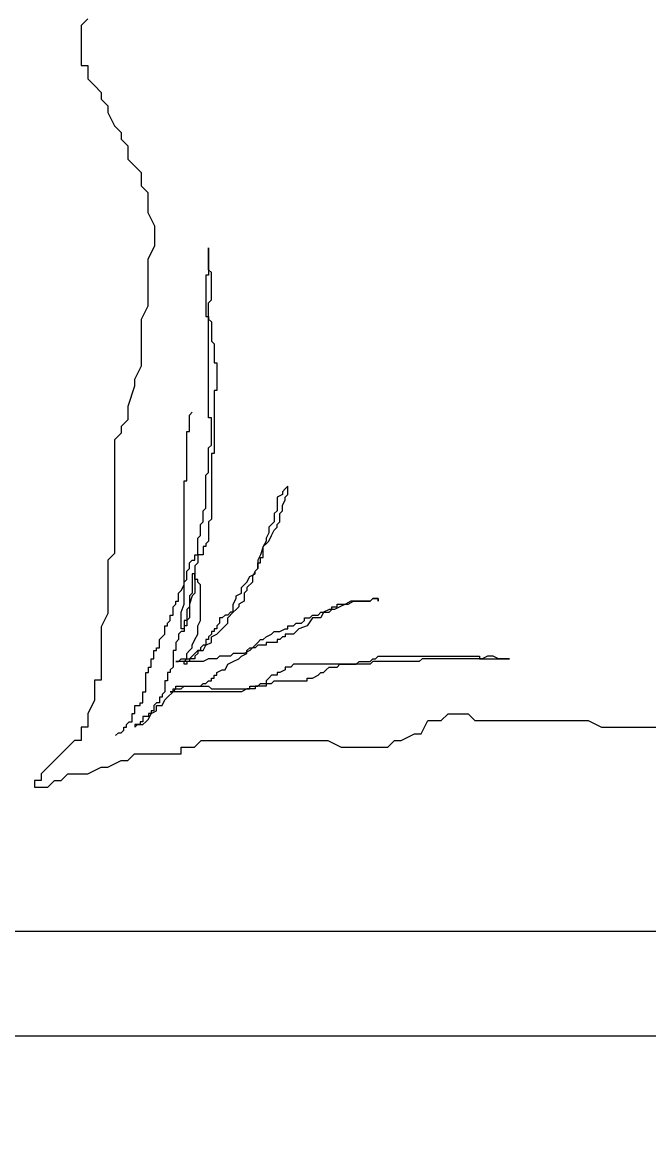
# Model space of a CAD drawing. Extents: x 775040 to 808375, y 4159409 to 4163651.
# Drawn here: x 785216.38 to 785228.35, y 4160211.39 to 4160232.54 of the extents above; entities that cross this region are included whole.
import ezdxf

# ---------------------------------------------------------------- set-up
doc = ezdxf.new("R2010")
doc.units = 0
doc.header["$MEASUREMENT"] = 0
doc.header["$PDMODE"] = 3
doc.linetypes.add('DUZ', pattern=[500, 500])
doc.layers.get('0').update_dxf_attribs({"linetype": 'DUZ'})
for name, color, linetype, lineweight in [('Z_iç ölçü dikey', 111, 'Continuous', 25), ('Z_iç ölçü yatay', 75, 'Continuous', 20), ('Z_tefriş', 73, 'Continuous', 5)]:
    doc.layers.add(name, color=color, linetype=linetype, lineweight=lineweight)
doc.styles.add('OLCUIC', font='ROMANS.SHX', dxfattribs={"width": 0.5})
doc.dimstyles.new('ölçü 50', dxfattribs={"dimtxt": 12.5, "dimasz": 7, "dimexe": 5.3, "dimexo": 5, "dimgap": 2.5, "dimtad": 1, "dimdec": 0, "dimzin": 9, "dimdsep": 46, "dimtxsty": 'OLCUIC', "dimblk1": 'ARCHTICK', "dimblk2": 'ARCHTICK', "dimsah": 1, "dimcen": 0, "dimdle": 5.5, "dimadec": 0, "dimazin": 0, "dimtfac": 1, "dimtdec": 0, "dimtix": 1, "dimtofl": 0, "dimtmove": 1, "dimatfit": 3, "dimldrblk": 'ARCHTICK', "dimfxl": 0, "dimtolj": 1, "dimtzin": 0, "dimarcsym": 0})

# ---------------------------------------------------------------- blocks, each defined once
blk = doc.blocks.new('_ARCHTICK')
at = {"color": 0, "linetype": 'ByBlock', "const_width": 0.15}
blk.add_lwpolyline([(-0.5, -0.5), (0.5, 0.5)], dxfattribs=at)
blk = doc.blocks.new('*D232')
at = {"layer": 'Defpoints', "color": 0, "linetype": 'Continuous', "transparency": 16777216}
for p in [(785197.643, 4160217.496), (785617.643, 4160196.717), (785197.643, 4160161.803)]:
    blk.add_point(p, dxfattribs=at)
at = {"layer": 'Z_iç ölçü yatay', "color": 0, "linetype": 'Continuous', "lineweight": -2, "transparency": 16777216}
for p, q in [((785197.643, 4160186.803), (785197.643, 4160156.503)), ((785617.643, 4160186.803), (785617.643, 4160156.503)), ((785623.143, 4160161.803), (785192.143, 4160161.803))]:
    blk.add_line(p, q, dxfattribs=at)
at = {"layer": 'Z_iç ölçü yatay', "color": 0, "linetype": 'Continuous', "lineweight": -2, "transparency": 16777216, "xscale": 7, "yscale": 7, "zscale": 7, "rotation": 180}
blk.add_blockref('_ARCHTICK', (785197.643, 4160161.803), dxfattribs=at)
at = {"layer": 'Z_iç ölçü yatay', "color": 0, "linetype": 'Continuous', "lineweight": -2, "transparency": 16777216, "xscale": 7, "yscale": 7, "zscale": 7}
blk.add_blockref('_ARCHTICK', (785617.643, 4160161.803), dxfattribs=at)
at = {"layer": 'Z_iç ölçü yatay', "color": 0, "linetype": 'Continuous', "transparency": 16777216, "insert": (785407.643, 4160170.553), "char_height": 12.5, "attachment_point": 5, "style": 'OLCUIC'}
blk.add_mtext('\\A1;420', dxfattribs=at)
blk = doc.blocks.new('YATAK 1')
at = {"layer": 'Z_tefriş'}
for p, q in [((-8941.057, 17107.306), (-8941.057, 16917.306)), ((-8939.057, 17095.306), (-8939.057, 16929.306)), ((-8936.182, 17094.838), (-8936.31, 17094.838)), ((-8936.31, 17094.838), (-8936.31, 17094.583)), ((-8936.182, 17094.711), (-8936.182, 17094.838)), ((-8936.31, 17094.583), (-8936.182, 17094.456)), ((-8936.055, 17094.711), (-8936.182, 17094.711)), ((-8935.8, 17094.456), (-8936.055, 17094.711)), ((-8936.182, 17094.456), (-8936.182, 17094.329)), ((-8935.672, 17094.329), (-8935.8, 17094.456)), ((-8936.182, 17094.329), (-8936.055, 17094.201)), ((-8936.055, 17094.201), (-8936.055, 17093.819)), ((-8935.417, 17094.074), (-8935.672, 17094.329)), ((-8935.417, 17093.946), (-8935.417, 17094.074)), ((-8935.162, 17093.946), (-8935.417, 17093.946)), ((-8935.162, 17093.819), (-8935.162, 17093.946)), ((-8921.766, 17093.946), (-8922.531, 17093.946)), ((-8922.531, 17093.946), (-8922.531, 17093.819)), ((-8921.638, 17093.819), (-8921.766, 17093.946)), ((-8936.055, 17093.819), (-8935.927, 17093.564)), ((-8934.907, 17093.819), (-8935.162, 17093.819)), ((-8934.651, 17093.691), (-8934.907, 17093.819)), ((-8922.786, 17093.819), (-8922.914, 17093.691)), ((-8922.531, 17093.819), (-8922.786, 17093.819)), ((-8935.927, 17093.564), (-8935.927, 17093.436)), ((-8934.269, 17093.691), (-8934.651, 17093.691)), ((-8934.269, 17093.564), (-8934.269, 17093.691)), ((-8933.248, 17093.564), (-8934.269, 17093.564)), ((-8932.993, 17093.436), (-8933.248, 17093.564)), ((-8923.169, 17093.564), (-8923.297, 17093.436)), ((-8923.042, 17093.564), (-8923.169, 17093.564)), ((-8922.914, 17093.691), (-8923.042, 17093.564)), ((-8935.927, 17093.436), (-8935.8, 17093.181)), ((-8935.324, 17093.286), (-8935.272, 17093.234)), ((-8931.972, 17093.436), (-8932.993, 17093.436)), ((-8931.845, 17093.309), (-8931.972, 17093.436)), ((-8929.676, 17093.309), (-8931.845, 17093.309)), ((-8929.548, 17093.181), (-8929.676, 17093.309)), ((-8923.679, 17093.309), (-8923.807, 17093.181)), ((-8923.424, 17093.436), (-8923.679, 17093.309)), ((-8923.297, 17093.436), (-8923.424, 17093.436)), ((-8935.8, 17093.181), (-8935.8, 17093.054)), ((-8935.272, 17093.234), (-8935.272, 17093.182)), ((-8935.272, 17093.182), (-8935.22, 17093.129)), ((-8935.22, 17093.129), (-8935.167, 17093.129)), ((-8935.167, 17093.129), (-8935.167, 17093.077)), ((-8935.167, 17093.077), (-8935.115, 17093.077)), ((-8935.115, 17093.077), (-8935.063, 17093.025)), ((-8929.421, 17093.181), (-8929.548, 17093.181)), ((-8929.293, 17093.054), (-8929.421, 17093.181)), ((-8923.935, 17093.181), (-8924.062, 17093.054)), ((-8923.807, 17093.181), (-8923.935, 17093.181)), ((-8935.8, 17093.054), (-8935.672, 17092.926)), ((-8935.672, 17092.926), (-8935.672, 17092.034)), ((-8935.115, 17092.92), (-8935.167, 17092.92)), ((-8935.167, 17092.92), (-8935.115, 17092.868)), ((-8935.115, 17092.816), (-8935.115, 17092.92)), ((-8935.115, 17092.868), (-8935.115, 17092.764)), ((-8935.063, 17093.025), (-8935.063, 17092.973)), ((-8935.063, 17092.973), (-8934.906, 17092.973)), ((-8934.906, 17092.973), (-8934.906, 17092.92)), ((-8934.906, 17092.92), (-8934.749, 17092.92)), ((-8934.749, 17092.92), (-8934.749, 17092.816)), ((-8929.038, 17093.054), (-8929.293, 17093.054)), ((-8928.655, 17092.926), (-8929.038, 17093.054)), ((-8928.528, 17092.926), (-8928.655, 17092.926)), ((-8928.272, 17092.799), (-8928.528, 17092.926)), ((-8924.445, 17092.926), (-8924.573, 17092.799)), ((-8924.317, 17093.054), (-8924.445, 17092.926)), ((-8924.062, 17093.054), (-8924.317, 17093.054)), ((-8935.063, 17092.816), (-8935.115, 17092.816)), ((-8935.115, 17092.764), (-8935.063, 17092.711)), ((-8935.063, 17092.764), (-8935.063, 17092.816)), ((-8934.958, 17092.764), (-8935.063, 17092.764)), ((-8935.063, 17092.711), (-8935.01, 17092.659)), ((-8935.01, 17092.659), (-8934.906, 17092.607)), ((-8934.958, 17092.659), (-8934.958, 17092.764)), ((-8934.906, 17092.659), (-8934.958, 17092.659)), ((-8934.906, 17092.607), (-8934.906, 17092.659)), ((-8934.749, 17092.816), (-8934.697, 17092.816)), ((-8934.697, 17092.816), (-8934.697, 17092.764)), ((-8934.697, 17092.764), (-8934.487, 17092.764)), ((-8934.487, 17092.764), (-8934.487, 17092.711)), ((-8934.487, 17092.711), (-8934.121, 17092.711)), ((-8934.121, 17092.711), (-8934.121, 17092.659)), ((-8934.121, 17092.659), (-8934.016, 17092.659)), ((-8934.016, 17092.659), (-8934.016, 17092.607)), ((-8927.379, 17092.799), (-8928.272, 17092.799)), ((-8927.124, 17092.671), (-8927.379, 17092.799)), ((-8926.231, 17092.671), (-8927.124, 17092.671)), ((-8925.976, 17092.544), (-8926.231, 17092.671)), ((-8925.338, 17092.671), (-8925.593, 17092.544)), ((-8924.955, 17092.671), (-8925.338, 17092.671)), ((-8924.828, 17092.799), (-8924.955, 17092.671)), ((-8924.573, 17092.799), (-8924.828, 17092.799)), ((-8934.853, 17092.607), (-8934.906, 17092.607)), ((-8934.906, 17092.607), (-8934.853, 17092.502)), ((-8934.853, 17092.554), (-8934.853, 17092.607)), ((-8934.749, 17092.554), (-8934.853, 17092.554)), ((-8934.853, 17092.502), (-8934.749, 17092.502)), ((-8934.697, 17092.502), (-8934.749, 17092.554)), ((-8934.749, 17092.502), (-8934.749, 17092.398)), ((-8934.697, 17092.45), (-8934.697, 17092.502)), ((-8934.592, 17092.45), (-8934.697, 17092.45)), ((-8934.592, 17092.398), (-8934.592, 17092.45)), ((-8934.016, 17092.607), (-8933.86, 17092.607)), ((-8933.86, 17092.607), (-8933.86, 17092.554)), ((-8933.86, 17092.554), (-8933.703, 17092.554)), ((-8933.703, 17092.554), (-8933.703, 17092.502)), ((-8933.703, 17092.502), (-8933.65, 17092.502)), ((-8933.65, 17092.502), (-8933.65, 17092.45)), ((-8933.65, 17092.45), (-8933.493, 17092.45)), ((-8933.493, 17092.45), (-8933.441, 17092.398)), ((-8925.593, 17092.544), (-8925.976, 17092.544)), ((-8934.749, 17092.398), (-8934.644, 17092.345)), ((-8934.644, 17092.345), (-8934.592, 17092.293)), ((-8934.54, 17092.398), (-8934.592, 17092.398)), ((-8934.592, 17092.293), (-8934.487, 17092.189)), ((-8934.487, 17092.345), (-8934.54, 17092.398)), ((-8934.278, 17092.345), (-8934.487, 17092.345)), ((-8934.487, 17090.882), (-8934.487, 17092.241)), ((-8934.487, 17092.241), (-8934.487, 17092.189)), ((-8934.278, 17092.293), (-8934.278, 17092.345)), ((-8934.121, 17092.293), (-8934.278, 17092.293)), ((-8934.121, 17092.241), (-8934.121, 17092.293)), ((-8934.069, 17092.241), (-8934.121, 17092.241)), ((-8934.016, 17092.189), (-8934.069, 17092.241)), ((-8933.441, 17092.398), (-8933.389, 17092.345)), ((-8933.389, 17092.345), (-8933.232, 17092.345)), ((-8933.232, 17092.345), (-8933.232, 17092.293)), ((-8933.232, 17092.293), (-8933.179, 17092.293)), ((-8933.179, 17092.293), (-8933.127, 17092.241)), ((-8933.127, 17092.241), (-8933.023, 17092.241)), ((-8933.023, 17092.241), (-8933.023, 17092.189)), ((-8935.672, 17092.034), (-8935.545, 17092.034)), ((-8935.545, 17092.034), (-8935.545, 17091.779)), ((-8934.487, 17092.189), (-8934.435, 17092.136)), ((-8934.487, 17092.189), (-8934.435, 17092.189)), ((-8934.435, 17092.189), (-8934.435, 17092.136)), ((-8934.435, 17092.136), (-8934.435, 17092.032)), ((-8934.435, 17092.136), (-8934.383, 17092.136)), ((-8934.435, 17092.032), (-8934.383, 17091.979)), ((-8934.383, 17092.136), (-8934.383, 17091.666)), ((-8933.703, 17092.189), (-8934.016, 17092.189)), ((-8933.912, 17091.614), (-8933.912, 17092.136)), ((-8933.912, 17092.136), (-8933.912, 17092.084)), ((-8933.912, 17092.084), (-8933.86, 17092.032)), ((-8933.86, 17092.032), (-8933.86, 17091.875)), ((-8933.703, 17092.136), (-8933.703, 17092.189)), ((-8933.546, 17092.136), (-8933.703, 17092.136)), ((-8933.493, 17092.084), (-8933.546, 17092.136)), ((-8933.389, 17092.084), (-8933.493, 17092.084)), ((-8933.336, 17092.032), (-8933.389, 17092.084)), ((-8933.336, 17091.979), (-8933.336, 17092.032)), ((-8933.284, 17091.979), (-8933.284, 17092.032)), ((-8933.284, 17092.032), (-8932.97, 17092.032)), ((-8933.023, 17092.189), (-8932.866, 17092.189)), ((-8932.97, 17092.032), (-8932.813, 17091.979)), ((-8932.866, 17092.189), (-8932.813, 17092.136)), ((-8932.813, 17092.136), (-8932.761, 17092.136)), ((-8932.761, 17092.136), (-8932.761, 17092.084)), ((-8932.761, 17092.084), (-8932.604, 17092.084)), ((-8932.604, 17092.084), (-8932.552, 17092.032)), ((-8932.552, 17092.032), (-8932.447, 17091.979)), ((-8934.383, 17091.979), (-8934.383, 17091.509)), ((-8933.964, 17091.927), (-8933.964, 17091.979)), ((-8933.964, 17091.979), (-8933.912, 17091.979)), ((-8933.912, 17091.927), (-8933.964, 17091.927)), ((-8933.912, 17091.979), (-8933.86, 17091.927)), ((-8933.912, 17091.875), (-8933.912, 17091.927)), ((-8933.86, 17091.875), (-8933.912, 17091.875)), ((-8933.86, 17091.927), (-8933.755, 17091.927)), ((-8933.86, 17091.875), (-8933.807, 17091.823)), ((-8933.86, 17091.77), (-8933.86, 17091.875)), ((-8933.807, 17091.823), (-8933.703, 17091.718)), ((-8933.755, 17091.927), (-8933.703, 17091.875)), ((-8933.703, 17091.875), (-8933.65, 17091.823)), ((-8933.65, 17091.823), (-8933.598, 17091.823)), ((-8933.598, 17091.823), (-8933.493, 17091.77)), ((-8933.127, 17091.979), (-8933.336, 17091.979)), ((-8933.232, 17091.979), (-8933.284, 17091.979)), ((-8933.232, 17091.927), (-8933.232, 17091.979)), ((-8933.127, 17091.927), (-8933.232, 17091.927)), ((-8933.127, 17091.927), (-8933.127, 17091.979)), ((-8932.918, 17091.927), (-8933.127, 17091.927)), ((-8933.075, 17091.875), (-8933.127, 17091.927)), ((-8932.813, 17091.875), (-8933.075, 17091.875)), ((-8932.866, 17091.875), (-8932.918, 17091.927)), ((-8932.656, 17091.875), (-8932.866, 17091.875)), ((-8932.813, 17091.979), (-8930.459, 17091.979)), ((-8932.656, 17091.823), (-8932.813, 17091.875)), ((-8932.604, 17091.823), (-8932.656, 17091.875)), ((-8932.604, 17091.77), (-8932.656, 17091.823)), ((-8932.238, 17091.823), (-8932.604, 17091.823)), ((-8932.447, 17091.979), (-8932.395, 17091.979)), ((-8932.395, 17091.979), (-8932.342, 17091.927)), ((-8932.342, 17091.927), (-8932.185, 17091.927)), ((-8932.238, 17091.77), (-8932.238, 17091.823)), ((-8932.185, 17091.927), (-8932.133, 17091.875)), ((-8932.133, 17091.875), (-8932.029, 17091.875)), ((-8932.029, 17091.875), (-8931.976, 17091.823)), ((-8931.976, 17091.823), (-8931.976, 17091.77)), ((-8930.459, 17091.979), (-8930.459, 17091.927)), ((-8930.459, 17091.927), (-8929.517, 17091.927)), ((-8929.517, 17091.927), (-8929.517, 17091.875)), ((-8929.517, 17091.875), (-8929.204, 17091.875)), ((-8929.204, 17091.875), (-8929.151, 17091.823)), ((-8935.545, 17091.779), (-8935.417, 17091.652)), ((-8935.417, 17091.652), (-8935.417, 17089.23)), ((-8934.383, 17091.666), (-8934.33, 17091.614)), ((-8934.33, 17091.614), (-8934.33, 17091.561)), ((-8933.86, 17091.509), (-8933.912, 17091.614)), ((-8933.807, 17091.77), (-8933.86, 17091.77)), ((-8933.755, 17091.718), (-8933.807, 17091.77)), ((-8933.703, 17091.718), (-8933.755, 17091.718)), ((-8933.703, 17091.718), (-8933.703, 17091.614)), ((-8933.703, 17091.666), (-8933.703, 17091.718)), ((-8933.65, 17091.666), (-8933.703, 17091.666)), ((-8933.703, 17091.614), (-8933.598, 17091.561)), ((-8933.598, 17091.614), (-8933.65, 17091.666)), ((-8933.598, 17091.561), (-8933.598, 17091.614)), ((-8933.493, 17091.77), (-8933.389, 17091.718)), ((-8933.389, 17091.718), (-8933.232, 17091.718)), ((-8933.232, 17091.718), (-8933.127, 17091.666)), ((-8933.127, 17091.666), (-8932.447, 17091.666)), ((-8932.238, 17091.77), (-8932.604, 17091.77)), ((-8932.447, 17091.666), (-8932.395, 17091.718)), ((-8932.395, 17091.718), (-8932.342, 17091.718)), ((-8932.342, 17091.718), (-8932.342, 17091.77)), ((-8932.342, 17091.77), (-8932.238, 17091.77)), ((-8932.081, 17091.77), (-8932.238, 17091.77)), ((-8932.029, 17091.718), (-8932.081, 17091.77)), ((-8931.872, 17091.718), (-8932.029, 17091.718)), ((-8931.976, 17091.77), (-8931.872, 17091.77)), ((-8931.872, 17091.77), (-8931.872, 17091.718)), ((-8931.872, 17091.718), (-8931.558, 17091.718)), ((-8931.872, 17091.614), (-8931.872, 17091.718)), ((-8931.715, 17091.614), (-8931.872, 17091.614)), ((-8931.715, 17091.561), (-8931.715, 17091.614)), ((-8931.558, 17091.718), (-8931.505, 17091.666)), ((-8931.505, 17091.666), (-8931.296, 17091.666)), ((-8931.296, 17091.666), (-8931.244, 17091.614)), ((-8931.244, 17091.614), (-8931.035, 17091.614)), ((-8931.035, 17091.614), (-8930.982, 17091.561)), ((-8934.383, 17091.509), (-8934.435, 17091.457)), ((-8934.435, 17091.457), (-8934.435, 17090.725)), ((-8934.33, 17091.561), (-8934.278, 17091.509)), ((-8934.278, 17091.509), (-8934.278, 17091.457)), ((-8934.278, 17091.457), (-8934.226, 17091.457)), ((-8934.226, 17091.457), (-8934.226, 17091.405)), ((-8934.226, 17091.405), (-8934.173, 17091.405)), ((-8934.173, 17091.405), (-8934.173, 17091.352)), ((-8933.86, 17091.352), (-8933.86, 17091.509)), ((-8933.598, 17091.561), (-8933.546, 17091.457)), ((-8933.493, 17091.561), (-8933.598, 17091.561)), ((-8933.546, 17091.457), (-8933.441, 17091.457)), ((-8933.493, 17091.509), (-8933.493, 17091.561)), ((-8933.441, 17091.509), (-8933.493, 17091.509)), ((-8933.389, 17091.457), (-8933.441, 17091.509)), ((-8933.441, 17091.457), (-8933.389, 17091.352)), ((-8933.336, 17091.457), (-8933.389, 17091.457)), ((-8933.336, 17091.405), (-8933.336, 17091.457)), ((-8933.284, 17091.405), (-8933.336, 17091.405)), ((-8933.284, 17091.352), (-8933.284, 17091.405)), ((-8931.662, 17091.561), (-8931.715, 17091.561)), ((-8931.61, 17091.509), (-8931.662, 17091.561)), ((-8931.244, 17091.509), (-8931.61, 17091.509)), ((-8931.191, 17091.457), (-8931.244, 17091.509)), ((-8929.936, 17091.457), (-8931.191, 17091.457)), ((-8930.982, 17091.561), (-8930.354, 17091.561)), ((-8930.354, 17091.561), (-8930.302, 17091.509)), ((-8930.302, 17091.509), (-8929.831, 17091.509)), ((-8929.936, 17091.405), (-8929.936, 17091.457)), ((-8928.733, 17091.405), (-8929.936, 17091.405)), ((-8929.831, 17091.509), (-8929.779, 17091.457)), ((-8929.779, 17091.457), (-8929.256, 17091.457)), ((-8929.256, 17091.457), (-8929.256, 17091.509)), ((-8929.256, 17091.509), (-8927.059, 17091.509)), ((-8928.733, 17091.352), (-8928.733, 17091.405)), ((-8927.843, 17091.405), (-8928.21, 17091.405)), ((-8928.21, 17091.405), (-8928.21, 17091.352)), ((-8927.791, 17091.457), (-8927.843, 17091.405)), ((-8927.425, 17091.457), (-8927.791, 17091.457)), ((-8927.373, 17091.509), (-8927.425, 17091.457)), ((-8927.32, 17091.509), (-8927.373, 17091.509)), ((-8926.536, 17091.561), (-8927.32, 17091.561)), ((-8927.32, 17091.561), (-8927.32, 17091.509)), ((-8927.059, 17091.509), (-8927.006, 17091.457)), ((-8927.006, 17091.457), (-8926.483, 17091.457)), ((-8926.536, 17091.509), (-8926.536, 17091.561)), ((-8926.012, 17091.509), (-8926.536, 17091.509)), ((-8926.483, 17091.457), (-8926.431, 17091.509)), ((-8926.431, 17091.509), (-8926.012, 17091.509)), ((-8934.173, 17091.352), (-8934.121, 17091.352)), ((-8934.121, 17091.352), (-8934.069, 17091.248)), ((-8934.069, 17091.248), (-8934.069, 17091.195)), ((-8934.069, 17091.195), (-8933.964, 17091.143)), ((-8933.807, 17091.3), (-8933.86, 17091.352)), ((-8933.807, 17091.091), (-8933.807, 17091.3)), ((-8933.389, 17091.352), (-8933.336, 17091.3)), ((-8933.336, 17091.3), (-8933.284, 17091.248)), ((-8933.232, 17091.352), (-8933.284, 17091.352)), ((-8933.284, 17091.248), (-8933.232, 17091.195)), ((-8933.179, 17091.3), (-8933.232, 17091.352)), ((-8933.232, 17091.195), (-8933.179, 17091.143)), ((-8933.075, 17091.3), (-8933.179, 17091.3)), ((-8933.075, 17091.248), (-8933.075, 17091.3)), ((-8933.023, 17091.195), (-8933.075, 17091.248)), ((-8933.023, 17091.143), (-8933.023, 17091.195)), ((-8928.21, 17091.352), (-8928.733, 17091.352)), ((-8933.964, 17091.143), (-8933.912, 17091.039)), ((-8933.912, 17091.039), (-8933.86, 17090.934)), ((-8933.755, 17091.039), (-8933.807, 17091.091)), ((-8933.755, 17090.83), (-8933.755, 17091.039)), ((-8933.179, 17091.143), (-8933.075, 17091.143)), ((-8933.075, 17091.143), (-8932.97, 17091.039)), ((-8932.97, 17091.091), (-8933.023, 17091.143)), ((-8932.97, 17091.039), (-8932.97, 17091.091)), ((-8932.97, 17091.039), (-8932.813, 17091.039)), ((-8932.918, 17090.986), (-8932.97, 17091.039)), ((-8932.866, 17090.934), (-8932.918, 17090.986)), ((-8932.813, 17091.039), (-8932.709, 17090.986)), ((-8932.709, 17090.986), (-8932.656, 17090.986)), ((-8932.656, 17090.986), (-8932.604, 17090.882)), ((-8934.435, 17090.777), (-8934.487, 17090.882)), ((-8934.435, 17090.621), (-8934.435, 17090.777)), ((-8933.86, 17090.934), (-8933.807, 17090.882)), ((-8933.807, 17090.882), (-8933.755, 17090.777)), ((-8933.703, 17090.725), (-8933.755, 17090.83)), ((-8933.755, 17090.777), (-8933.703, 17090.777)), ((-8933.703, 17090.777), (-8933.65, 17090.725)), ((-8932.813, 17090.934), (-8932.866, 17090.934)), ((-8932.761, 17090.83), (-8932.813, 17090.934)), ((-8932.604, 17090.83), (-8932.761, 17090.83)), ((-8932.604, 17090.882), (-8932.499, 17090.882)), ((-8932.552, 17090.777), (-8932.604, 17090.83)), ((-8932.499, 17090.777), (-8932.552, 17090.777)), ((-8932.499, 17090.882), (-8932.395, 17090.777)), ((-8932.395, 17090.673), (-8932.499, 17090.777)), ((-8932.395, 17090.777), (-8932.29, 17090.725)), ((-8934.435, 17090.725), (-8934.383, 17090.725)), ((-8934.383, 17090.621), (-8934.435, 17090.621)), ((-8934.383, 17090.725), (-8934.383, 17090.568)), ((-8934.383, 17090.411), (-8934.383, 17090.621)), ((-8934.383, 17090.568), (-8934.33, 17090.516)), ((-8933.65, 17090.673), (-8933.703, 17090.725)), ((-8933.65, 17090.725), (-8933.65, 17090.673)), ((-8933.65, 17090.673), (-8933.546, 17090.568)), ((-8933.65, 17090.621), (-8933.65, 17090.673)), ((-8933.598, 17090.568), (-8933.65, 17090.621)), ((-8933.598, 17090.411), (-8933.598, 17090.568)), ((-8933.546, 17090.568), (-8933.493, 17090.516)), ((-8932.29, 17090.673), (-8932.395, 17090.673)), ((-8932.29, 17090.725), (-8932.238, 17090.621)), ((-8932.185, 17090.621), (-8932.29, 17090.673)), ((-8932.238, 17090.621), (-8932.185, 17090.621)), ((-8932.185, 17090.621), (-8932.133, 17090.568)), ((-8932.133, 17090.568), (-8932.185, 17090.621)), ((-8932.133, 17090.568), (-8932.029, 17090.568)), ((-8931.976, 17090.568), (-8932.133, 17090.568)), ((-8932.029, 17090.568), (-8932.029, 17090.516)), ((-8931.872, 17090.516), (-8931.976, 17090.568)), ((-8934.278, 17090.411), (-8934.383, 17090.411)), ((-8934.33, 17090.516), (-8934.33, 17090.307)), ((-8934.226, 17090.359), (-8934.278, 17090.411)), ((-8934.173, 17090.307), (-8934.226, 17090.359)), ((-8933.546, 17090.411), (-8933.598, 17090.411)), ((-8933.546, 17090.202), (-8933.546, 17090.411)), ((-8933.493, 17090.516), (-8933.493, 17090.464)), ((-8933.493, 17090.464), (-8933.441, 17090.411)), ((-8933.441, 17090.411), (-8933.389, 17090.307)), ((-8932.029, 17090.516), (-8931.924, 17090.516)), ((-8931.924, 17090.516), (-8931.924, 17090.464)), ((-8931.924, 17090.464), (-8931.715, 17090.464)), ((-8931.715, 17090.464), (-8931.872, 17090.516)), ((-8931.715, 17090.464), (-8931.662, 17090.411)), ((-8931.61, 17090.411), (-8931.715, 17090.464)), ((-8931.662, 17090.411), (-8931.61, 17090.359)), ((-8931.558, 17090.411), (-8931.61, 17090.411)), ((-8931.61, 17090.359), (-8931.505, 17090.307)), ((-8931.453, 17090.359), (-8931.558, 17090.411)), ((-8931.348, 17090.359), (-8931.453, 17090.359)), ((-8931.296, 17090.307), (-8931.348, 17090.359)), ((-8934.33, 17090.307), (-8934.278, 17090.255)), ((-8934.278, 17090.255), (-8934.278, 17089.627)), ((-8934.173, 17090.202), (-8934.173, 17090.307)), ((-8934.121, 17090.202), (-8934.173, 17090.202)), ((-8934.121, 17090.15), (-8934.121, 17090.202)), ((-8934.069, 17090.046), (-8934.121, 17090.15)), ((-8933.493, 17090.202), (-8933.546, 17090.202)), ((-8933.493, 17090.15), (-8933.493, 17090.202)), ((-8933.441, 17090.098), (-8933.493, 17090.15)), ((-8933.389, 17090.307), (-8933.336, 17090.255)), ((-8933.336, 17090.255), (-8933.336, 17090.15)), ((-8933.336, 17090.15), (-8933.284, 17090.046)), ((-8931.505, 17090.307), (-8931.401, 17090.255)), ((-8931.401, 17090.255), (-8931.348, 17090.202)), ((-8931.348, 17090.202), (-8931.296, 17090.202)), ((-8931.244, 17090.255), (-8931.296, 17090.307)), ((-8931.296, 17090.202), (-8931.244, 17090.15)), ((-8931.087, 17090.255), (-8931.244, 17090.255)), ((-8931.244, 17090.15), (-8931.087, 17090.15)), ((-8931.035, 17090.202), (-8931.087, 17090.255)), ((-8931.087, 17090.15), (-8931.035, 17090.098)), ((-8930.773, 17090.202), (-8931.035, 17090.202)), ((-8930.721, 17090.098), (-8930.773, 17090.202)), ((-8934.016, 17090.046), (-8934.069, 17090.046)), ((-8934.016, 17089.941), (-8934.016, 17090.046)), ((-8933.964, 17089.889), (-8934.016, 17089.941)), ((-8933.441, 17090.046), (-8933.441, 17090.098)), ((-8933.389, 17090.046), (-8933.441, 17090.046)), ((-8933.389, 17089.889), (-8933.389, 17090.046)), ((-8933.284, 17090.046), (-8933.284, 17089.993)), ((-8933.284, 17089.993), (-8933.232, 17089.993)), ((-8933.232, 17089.993), (-8933.232, 17089.889)), ((-8931.035, 17090.098), (-8930.93, 17090.098)), ((-8930.93, 17090.098), (-8930.825, 17090.046)), ((-8930.825, 17090.046), (-8930.773, 17090.046)), ((-8930.773, 17090.046), (-8930.721, 17089.993)), ((-8930.668, 17090.098), (-8930.721, 17090.098)), ((-8930.721, 17089.993), (-8930.564, 17089.993)), ((-8930.616, 17090.046), (-8930.668, 17090.098)), ((-8930.564, 17089.993), (-8930.616, 17090.046)), ((-8933.964, 17088.425), (-8933.964, 17089.889)), ((-8933.284, 17089.784), (-8933.389, 17089.889)), ((-8933.232, 17089.627), (-8933.284, 17089.784)), ((-8933.232, 17089.889), (-8933.179, 17089.836)), ((-8933.179, 17089.836), (-8933.179, 17089.732)), ((-8933.179, 17089.732), (-8933.127, 17089.68)), ((-8933.127, 17089.68), (-8933.075, 17089.68)), ((-8933.075, 17089.68), (-8933.075, 17089.575)), ((-8934.278, 17089.627), (-8934.226, 17089.627)), ((-8934.226, 17089.627), (-8934.226, 17089.523)), ((-8934.226, 17089.523), (-8934.173, 17089.418)), ((-8933.075, 17089.523), (-8933.232, 17089.627)), ((-8933.075, 17089.575), (-8933.023, 17089.523)), ((-8933.075, 17089.366), (-8933.075, 17089.523)), ((-8933.023, 17089.523), (-8933.023, 17089.418)), ((-8934.173, 17089.418), (-8934.121, 17089.366)), ((-8934.121, 17089.366), (-8934.121, 17089.314)), ((-8934.121, 17089.314), (-8934.069, 17089.262)), ((-8934.069, 17089.262), (-8934.016, 17089.209)), ((-8932.97, 17089.314), (-8933.075, 17089.366)), ((-8933.023, 17089.418), (-8932.97, 17089.366)), ((-8932.97, 17089.366), (-8932.97, 17089.209)), ((-8932.918, 17089.209), (-8932.97, 17089.314)), ((-8935.417, 17089.23), (-8935.545, 17088.975)), ((-8934.016, 17089.209), (-8934.016, 17089.052)), ((-8934.016, 17089.052), (-8933.964, 17089)), ((-8932.97, 17089.209), (-8932.918, 17089.157)), ((-8932.918, 17089.105), (-8932.918, 17089.209)), ((-8932.918, 17089.157), (-8932.866, 17089.157)), ((-8932.866, 17089), (-8932.918, 17089.105)), ((-8932.866, 17089.157), (-8932.866, 17089.052)), ((-8932.866, 17089.052), (-8932.813, 17089.052)), ((-8932.813, 17089.052), (-8932.813, 17088.843)), ((-8935.545, 17088.975), (-8935.545, 17088.082)), ((-8933.964, 17089), (-8933.964, 17088.687)), ((-8932.813, 17088.896), (-8932.866, 17089)), ((-8932.761, 17088.791), (-8932.813, 17088.896)), ((-8932.813, 17088.843), (-8932.761, 17088.739)), ((-8933.964, 17088.687), (-8933.912, 17088.634)), ((-8933.912, 17088.634), (-8933.912, 17088.425)), ((-8932.761, 17088.425), (-8932.761, 17088.791)), ((-8932.761, 17088.739), (-8932.761, 17088.425)), ((-8933.912, 17088.373), (-8933.964, 17088.425)), ((-8933.912, 17088.425), (-8933.86, 17088.373)), ((-8932.761, 17088.425), (-8932.709, 17088.373)), ((-8932.709, 17088.373), (-8932.761, 17088.425)), ((-8933.912, 17087.484), (-8933.912, 17088.373)), ((-8933.86, 17088.373), (-8933.86, 17088.321)), ((-8933.86, 17088.321), (-8933.807, 17088.268)), ((-8933.807, 17088.268), (-8933.807, 17086.334)), ((-8932.709, 17088.268), (-8932.761, 17088.268)), ((-8932.761, 17088.268), (-8932.709, 17088.268)), ((-8932.709, 17088.373), (-8932.709, 17088.268)), ((-8932.709, 17088.268), (-8932.709, 17088.373)), ((-8935.545, 17088.082), (-8935.417, 17087.955)), ((-8935.417, 17087.955), (-8935.417, 17087.828)), ((-8935.417, 17087.828), (-8935.289, 17087.573)), ((-8935.289, 17087.573), (-8935.289, 17087.445)), ((-8935.289, 17087.445), (-8935.034, 17087.318)), ((-8933.86, 17087.432), (-8933.912, 17087.484)), ((-8933.86, 17086.282), (-8933.86, 17087.432)), ((-8935.034, 17087.318), (-8935.034, 17087.063)), ((-8935.034, 17087.063), (-8934.907, 17086.935)), ((-8934.907, 17086.935), (-8934.907, 17086.553)), ((-8934.907, 17086.553), (-8935.034, 17086.425)), ((-8935.034, 17086.425), (-8935.034, 17084.258)), ((-8933.807, 17086.334), (-8933.86, 17086.334)), ((-8933.86, 17086.334), (-8933.86, 17085.76)), ((-8933.807, 17086.178), (-8933.86, 17086.282)), ((-8933.807, 17086.073), (-8933.807, 17086.178)), ((-8933.86, 17085.969), (-8933.807, 17086.073)), ((-8933.86, 17085.76), (-8933.86, 17085.969)), ((-8935.034, 17084.258), (-8935.162, 17084.003)), ((-8935.162, 17084.003), (-8935.162, 17082.856))]:
    blk.add_line(p, q, dxfattribs=at)
blk.add_arc((-8862.958, 17029.428), 77, 99.79451, 171.22544, dxfattribs=at)
blk = doc.blocks.new('*D710')
at = {"layer": 'Defpoints', "color": 0, "linetype": 'Continuous', "transparency": 16777216}
for p in [(785197.643, 4160243.755), (785253.57, 4160243.755), (785213.669, 4160108.755)]:
    blk.add_point(p, dxfattribs=at)
at = {"layer": 'Z_iç ölçü dikey', "color": 0, "linetype": 'Continuous', "lineweight": -2, "transparency": 16777216}
for p, q in [((785253.57, 4160103.255), (785253.57, 4160249.255)), ((785245.57, 4160243.755), (785258.87, 4160243.755)), ((785245.57, 4160108.755), (785258.87, 4160108.755))]:
    blk.add_line(p, q, dxfattribs=at)
at = {"layer": 'Z_iç ölçü dikey', "color": 0, "linetype": 'Continuous', "lineweight": -2, "transparency": 16777216, "xscale": 7, "yscale": 7, "zscale": 7}
for p, rotation in [((785253.57, 4160243.755), 90), ((785253.57, 4160108.755), 270)]:
    blk.add_blockref('_ARCHTICK', p, dxfattribs=dict(at, rotation=rotation))
at = {"layer": 'Z_iç ölçü dikey', "color": 0, "linetype": 'Continuous', "transparency": 16777216, "insert": (785244.82, 4160176.255), "char_height": 12.5, "attachment_point": 5, "rotation": 90, "style": 'OLCUIC'}
blk.add_mtext('\\A1;135', dxfattribs=at)

msp = doc.modelspace()

# ---------------------------------------------------------------- block references
at = {"layer": 'Z_tefriş', "rotation": 90}
msp.add_blockref('YATAK 1', (802311.449, 4169154.246), dxfattribs=at)

# ---------------------------------------------------------------- dimensions: what is measured, and where the dimension line sits
at = {"layer": 'Z_iç ölçü dikey', "linetype": 'Continuous'}
dim = msp.add_linear_dim(base=(785253.57, 4160243.755), p1=(785213.669, 4160108.755), p2=(785197.643, 4160243.755), angle=90, dimstyle='ölçü 50', override={"dimfxl": 8}, dxfattribs=at)
dim.commit()
dim.dimension.update_dxf_attribs({"geometry": '*D710', "text_midpoint": (785244.82, 4160176.255)})
at = {"layer": 'Z_iç ölçü yatay', "linetype": 'Continuous'}
dim = msp.add_linear_dim(base=(785197.643, 4160161.803), p1=(785617.643, 4160196.717), p2=(785197.643, 4160217.496), dimstyle='ölçü 50', dxfattribs=at)
dim.commit()
dim.dimension.update_dxf_attribs({"geometry": '*D232', "text_midpoint": (785407.643, 4160170.553)})

doc.saveas('drawing.dxf')
